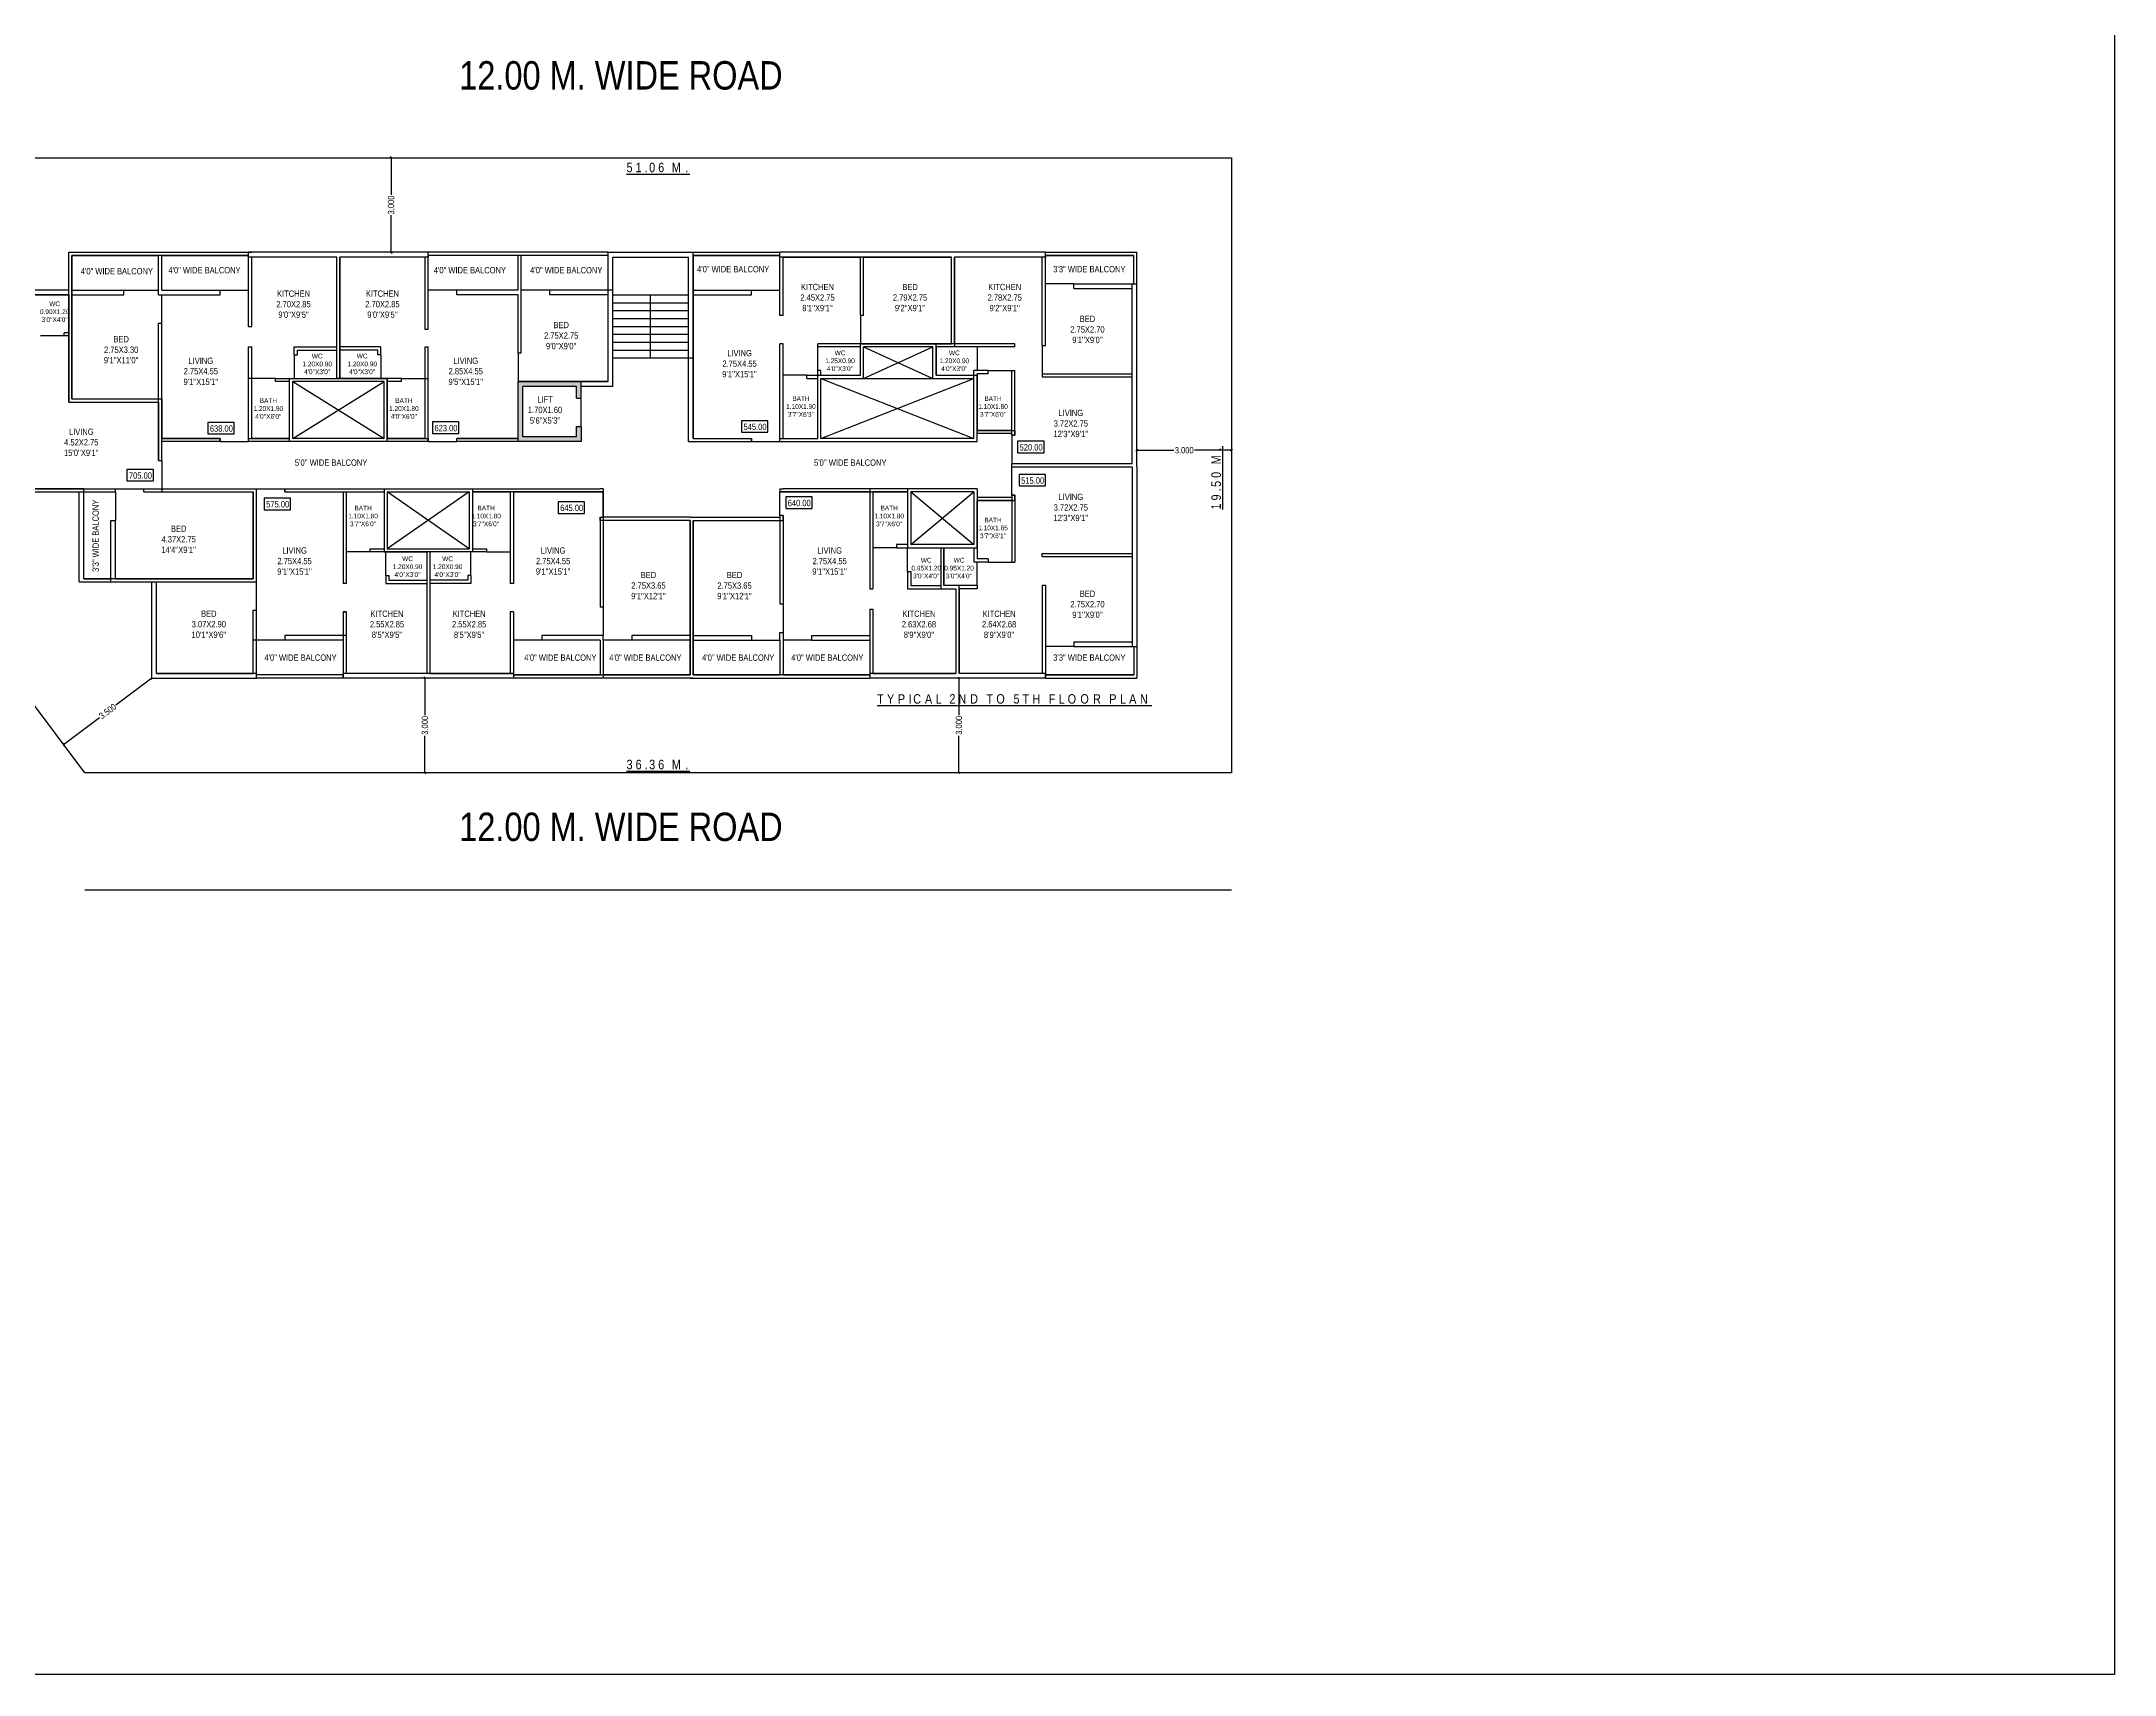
# Model space of a CAD drawing. Extents: x 2841 to 2940, y 1348 to 1467.
# Drawn here: x 2874 to 2939.7, y 1348.1 to 1399.9 of the extents above; entities that cross this region are included whole.
import ezdxf

# ---------------------------------------------------------------- set-up
doc = ezdxf.new("R2010")
doc.units = 0
doc.layers.get('0').update_dxf_attribs({"linetype": 'CONTINUOUS'})
doc.layers.get('DEFPOINTS').update_dxf_attribs({"linetype": 'CONTINUOUS'})
for name, color, linetype in [('STAPS', 8, 'CONTINUOUS'), ('TEXT', 255, 'CONTINUOUS'), ('TEXT_', 255, 'CONTINUOUS')]:
    doc.layers.add(name, color=color, linetype=linetype)
doc.styles.add('AN', font='ARIALN.TTF')
doc.dimstyles.new('DIM', dxfattribs={"dimtxt": 0.2, "dimasz": 0.06, "dimexe": 0.05, "dimexo": 0.3, "dimgap": 0.05, "dimtad": 0, "dimdec": 3, "dimlfac": -1, "dimzin": 1, "dimtxsty": 'AN', "dimblk1": 'OBLIQUE', "dimblk2": 'OBLIQUE', "dimsah": 1, "dimcen": 0.001, "dimse1": 1, "dimse2": 1, "dimclrd": 252, "dimclre": 256, "dimclrt": 1, "dimadec": 4, "dimazin": 3, "dimtfac": 1, "dimtdec": 3, "dimtofl": 0, "dimtmove": 0, "dimatfit": 3, "dimtolj": 1, "dimtzin": 1})

# ---------------------------------------------------------------- blocks, each defined once
blk = doc.blocks.new('_OBLIQUE')
at = {"color": 0, "linetype": 'BYBLOCK'}
blk.add_line((-0.5, -0.5), (0.5, 0.5), dxfattribs=at)
blk = doc.blocks.new('*D23')
at = {"color": 252}
for p, q in [((2903.091, 1379.738), (2903.091, 1378.564)), ((2903.091, 1376.738), (2903.091, 1377.911))]:
    blk.add_line(p, q, dxfattribs=at)
at = {"layer": 'DEFPOINTS', "color": 0}
for p in [(2903.049, 1379.738), (2903.049, 1376.738), (2903.091, 1376.738)]:
    blk.add_point(p, dxfattribs=at)
at = {"color": 252, "xscale": 0.06, "yscale": 0.06, "zscale": 0.06}
for p, rotation in [((2903.091, 1379.738), 90), ((2903.091, 1376.738), 270)]:
    blk.add_blockref('_OBLIQUE', p, dxfattribs=dict(at, rotation=rotation))
at = {"color": 1, "insert": (2903.091, 1378.238), "char_height": 0.2, "attachment_point": 5, "rotation": 90, "style": 'AN'}
blk.add_mtext('\\A1;3.000', dxfattribs=at)
blk = doc.blocks.new('*D24')
at = {"color": 252}
for p, q in [((2886.158, 1379.738), (2886.158, 1378.564)), ((2886.158, 1376.738), (2886.158, 1377.911))]:
    blk.add_line(p, q, dxfattribs=at)
at = {"layer": 'DEFPOINTS', "color": 0}
for p in [(2886.214, 1379.738), (2886.158, 1376.738), (2886.214, 1376.738)]:
    blk.add_point(p, dxfattribs=at)
at = {"color": 252, "xscale": 0.06, "yscale": 0.06, "zscale": 0.06}
for p, rotation in [((2886.158, 1379.738), 90), ((2886.158, 1376.738), 270)]:
    blk.add_blockref('_OBLIQUE', p, dxfattribs=dict(at, rotation=rotation))
at = {"color": 1, "insert": (2886.158, 1378.238), "char_height": 0.2, "attachment_point": 5, "rotation": 90, "style": 'AN'}
blk.add_mtext('\\A1;3.000', dxfattribs=at)
blk = doc.blocks.new('*D25')
at = {"color": 252}
for p, q in [((2908.734, 1386.961), (2909.908, 1386.961)), ((2911.734, 1386.961), (2910.561, 1386.961))]:
    blk.add_line(p, q, dxfattribs=at)
at = {"layer": 'DEFPOINTS', "color": 0}
for p in [(2908.734, 1386.961), (2911.734, 1386.961), (2911.734, 1386.961)]:
    blk.add_point(p, dxfattribs=at)
at = {"color": 252, "xscale": 0.06, "yscale": 0.06, "zscale": 0.06, "rotation": 180}
blk.add_blockref('_OBLIQUE', (2908.734, 1386.961), dxfattribs=at)
at = {"color": 252, "xscale": 0.06, "yscale": 0.06, "zscale": 0.06}
blk.add_blockref('_OBLIQUE', (2911.734, 1386.961), dxfattribs=at)
at = {"color": 1, "insert": (2910.234, 1386.961), "char_height": 0.2, "attachment_point": 5, "style": 'AN'}
blk.add_mtext('\\A1;3.000', dxfattribs=at)
blk = doc.blocks.new('*D26')
at = {"color": 252}
for p, q in [((2885.084, 1396.238), (2885.084, 1395.064)), ((2885.084, 1393.238), (2885.084, 1394.411))]:
    blk.add_line(p, q, dxfattribs=at)
at = {"layer": 'DEFPOINTS', "color": 0}
for p in [(2885.075, 1396.238), (2885.075, 1393.238), (2885.084, 1393.238)]:
    blk.add_point(p, dxfattribs=at)
at = {"color": 252, "xscale": 0.06, "yscale": 0.06, "zscale": 0.06}
for p, rotation in [((2885.084, 1396.238), 90), ((2885.084, 1393.238), 270)]:
    blk.add_blockref('_OBLIQUE', p, dxfattribs=dict(at, rotation=rotation))
at = {"color": 1, "insert": (2885.084, 1394.738), "char_height": 0.2, "attachment_point": 5, "rotation": 90, "style": 'AN'}
blk.add_mtext('\\A1;3.000', dxfattribs=at)
blk = doc.blocks.new('*D22')
at = {"color": 252}
for p, q in [((2877.496, 1379.738), (2876.359, 1378.881)), ((2874.701, 1377.631), (2875.838, 1378.488))]:
    blk.add_line(p, q, dxfattribs=at)
at = {"layer": 'DEFPOINTS', "color": 0}
for p in [(2877.496, 1379.738), (2874.701, 1377.631), (2874.701, 1377.631)]:
    blk.add_point(p, dxfattribs=at)
at = {"color": 252, "xscale": 0.06, "yscale": 0.06, "zscale": 0.06}
for p, rotation in [((2877.496, 1379.738), 37.01067323372222), ((2874.701, 1377.631), 217.0106732337222)]:
    blk.add_blockref('_OBLIQUE', p, dxfattribs=dict(at, rotation=rotation))
at = {"color": 1, "insert": (2876.098, 1378.684), "char_height": 0.2, "attachment_point": 5, "rotation": 37.01067, "style": 'AN'}
blk.add_mtext('\\A1;3.500', dxfattribs=at)

msp = doc.modelspace()

# ---------------------------------------------------------------- hatches: boundary and pattern name
h = msp.add_hatch(color=1)
h.dxf.hatch_style = 1
h.paths.add_polyline_path([(2889.1143, 1389.1376), (2889.1143, 1387.3376), (2889.1143, 1387.2376), (2891.1143, 1387.2376), (2891.1143, 1387.7126), (2890.9643, 1387.7126), (2890.9643, 1387.3876), (2889.2643, 1387.3876), (2889.2643, 1388.9876), (2890.9643, 1388.9876), (2890.9643, 1388.6126), (2891.1143, 1388.6126), (2891.1143, 1389.1376)])

# ---------------------------------------------------------------- linework, layer by layer
for p, q in [((2860.6743, 1396.2376), (2911.7343, 1396.2376)), ((2875.3743, 1376.7376), (2860.6743, 1396.2376)), ((2911.7343, 1396.2376), (2911.7343, 1376.7376)), ((2874.8643, 1388.4876), (2874.8643, 1393.2376)), ((2874.9643, 1388.5876), (2874.9643, 1393.1376)), ((2877.7143, 1391.8876), (2877.7143, 1393.1376)), ((2877.8143, 1392.0376), (2877.8143, 1393.1376)), ((2880.5643, 1390.8876), (2880.5643, 1393.2376)), ((2886.2643, 1393.2376), (2880.5643, 1393.2376)), ((2880.6643, 1390.8876), (2880.6643, 1393.0876)), ((2883.3643, 1393.0876), (2880.6643, 1393.0876)), ((2883.3643, 1389.2376), (2883.3643, 1393.0876)), ((2883.4643, 1389.2376), (2883.4643, 1393.0876)), ((2886.2643, 1393.0876), (2883.4643, 1393.0876)), ((2886.1643, 1390.7876), (2886.1643, 1393.0876)), ((2886.2643, 1390.7876), (2886.2643, 1393.2376)), ((2889.1143, 1392.0376), (2889.1143, 1393.1376)), ((2889.2143, 1390.0376), (2889.2143, 1393.1376)), ((2891.9643, 1392.0376), (2891.9643, 1393.2376)), ((2891.9643, 1393.2376), (2894.6643, 1393.2376)), ((2892.1143, 1388.9876), (2892.1143, 1393.0876)), ((2892.1143, 1393.0876), (2894.5143, 1393.0876)), ((2894.5143, 1387.2376), (2894.5143, 1393.0876)), ((2894.6643, 1387.3376), (2894.6643, 1393.2376)), ((2897.4143, 1391.2376), (2897.4143, 1393.2376)), ((2905.8343, 1393.2376), (2897.4143, 1393.2376)), ((2897.5143, 1391.2376), (2897.5143, 1393.0876)), ((2897.5143, 1393.0876), (2899.9643, 1393.0876)), ((2899.9643, 1391.2376), (2899.9643, 1393.0876)), ((2900.0643, 1391.2376), (2900.0643, 1393.0876)), ((2900.0643, 1393.0876), (2902.8543, 1393.0876)), ((2902.8543, 1390.3376), (2902.8543, 1393.0876)), ((2902.9543, 1390.3376), (2902.9543, 1393.0876)), ((2905.7343, 1393.0876), (2902.9543, 1393.0876)), ((2905.7343, 1390.2876), (2905.7343, 1393.0876)), ((2905.8343, 1390.2876), (2905.8343, 1393.2376)), ((2874.8643, 1392.0376), (2872.7643, 1392.0376)), ((2874.8643, 1391.8876), (2872.8643, 1391.8876)), ((2874.9643, 1392.0376), (2876.6143, 1392.0376)), ((2874.9643, 1391.8876), (2876.6143, 1391.8876)), ((2876.6143, 1391.8876), (2876.6143, 1392.0376)), ((2877.7143, 1391.8876), (2879.6643, 1391.8876)), ((2877.8143, 1392.0376), (2879.6643, 1392.0376)), ((2879.6643, 1391.8876), (2879.6643, 1392.0376)), ((2887.1643, 1391.8876), (2887.1643, 1392.0376)), ((2889.1143, 1392.0376), (2887.1643, 1392.0376)), ((2889.1143, 1391.8876), (2887.1643, 1391.8876)), ((2889.1143, 1390.0376), (2889.1143, 1391.8876)), ((2890.1143, 1391.8876), (2890.1143, 1392.0376)), ((2891.9643, 1389.1376), (2891.9643, 1391.8876)), ((2894.6643, 1392.0376), (2896.5143, 1392.0376)), ((2894.6643, 1391.8876), (2896.5143, 1391.8876)), ((2896.5143, 1391.8876), (2896.5143, 1392.0376)), ((2906.7343, 1392.2376), (2905.8343, 1392.2376)), ((2906.7343, 1392.0876), (2906.7343, 1392.2376)), ((2906.7343, 1392.2376), (2908.7343, 1392.2376)), ((2906.7343, 1392.0876), (2908.5843, 1392.0876)), ((2908.5843, 1389.3876), (2908.5843, 1392.0876)), ((2908.7343, 1386.4376), (2908.7343, 1392.2376)), ((2877.7143, 1386.6376), (2877.7143, 1390.9876)), ((2877.7143, 1390.9876), (2877.8143, 1390.9876)), ((2877.8143, 1386.6376), (2877.8143, 1390.9876)), ((2897.5143, 1391.2376), (2897.4143, 1391.2376)), ((2900.0643, 1391.2376), (2899.9643, 1391.2376)), ((2899.9643, 1391.2376), (2899.9643, 1390.3376)), ((2874.7143, 1390.5876), (2873.9643, 1390.5876)), ((2874.7143, 1390.5876), (2874.7143, 1390.6876)), ((2874.8643, 1390.6876), (2874.7143, 1390.6876)), ((2874.8643, 1390.5876), (2874.7143, 1390.5876)), ((2880.5643, 1390.8876), (2880.6643, 1390.8876)), ((2886.2643, 1390.7876), (2886.1643, 1390.7876)), ((2897.4143, 1387.2376), (2897.4143, 1390.3376)), ((2897.5143, 1390.3376), (2897.4143, 1390.3376)), ((2897.5143, 1387.3376), (2897.5143, 1390.3376)), ((2898.6143, 1390.2376), (2898.6143, 1390.3376)), ((2904.8643, 1390.3376), (2898.6143, 1390.3376)), ((2899.9643, 1390.2376), (2899.9643, 1390.3376)), ((2902.3643, 1389.3376), (2902.3643, 1390.3376)), ((2904.8643, 1390.2376), (2904.8643, 1390.3376)), ((2905.7343, 1390.2876), (2905.8343, 1390.2876)), ((2905.7343, 1390.2876), (2905.7343, 1389.3876)), ((2880.5643, 1387.2376), (2880.5643, 1390.2376)), ((2880.5643, 1390.2376), (2880.6643, 1390.2376)), ((2880.6643, 1387.3376), (2880.6643, 1390.2376)), ((2882.0143, 1389.9876), (2882.0143, 1390.2376)), ((2882.0143, 1390.2376), (2883.3643, 1390.2376)), ((2882.0143, 1389.9876), (2882.1143, 1389.9876)), ((2882.1143, 1389.9876), (2882.1143, 1390.1376)), ((2882.1143, 1390.1376), (2883.3643, 1390.1376)), ((2884.7643, 1390.2376), (2883.4643, 1390.2376)), ((2884.6643, 1390.1376), (2883.4643, 1390.1376)), ((2884.6643, 1389.9876), (2884.6643, 1390.1376)), ((2884.7643, 1389.9876), (2884.6643, 1389.9876)), ((2884.7643, 1389.9876), (2884.7643, 1390.2376)), ((2886.1643, 1387.3376), (2886.1643, 1390.2376)), ((2886.1643, 1390.2376), (2886.2643, 1390.2376)), ((2886.2643, 1387.2376), (2886.2643, 1390.2376)), ((2899.9643, 1390.2376), (2898.6143, 1390.2376)), ((2899.9643, 1389.3376), (2899.9643, 1390.2376)), ((2900.0643, 1389.2376), (2900.0643, 1390.2376)), ((2902.2643, 1390.2376), (2900.0643, 1390.2376)), ((2902.2643, 1389.2376), (2902.2643, 1390.2376)), ((2903.5643, 1390.2376), (2902.3643, 1390.2376)), ((2903.5643, 1390.2376), (2903.5643, 1390.2376)), ((2903.6643, 1390.2376), (2903.5643, 1390.2376)), ((2903.6643, 1390.2376), (2903.6643, 1390.2376)), ((2904.8643, 1390.2376), (2903.6643, 1390.2376)), ((2880.6643, 1389.2376), (2880.5643, 1389.2376)), ((2881.4143, 1389.1376), (2881.4143, 1389.2376)), ((2881.4143, 1389.2376), (2883.4643, 1389.2376)), ((2881.8643, 1389.1376), (2881.4143, 1389.1376)), ((2881.8643, 1387.2376), (2881.8643, 1389.2376)), ((2881.9643, 1387.3376), (2881.9643, 1389.1376)), ((2884.8643, 1389.1376), (2881.9643, 1389.1376)), ((2885.4143, 1389.2376), (2883.3643, 1389.2376)), ((2884.8643, 1387.3376), (2884.8643, 1389.1376)), ((2884.9643, 1387.2376), (2884.9643, 1389.2376)), ((2885.4143, 1389.1376), (2884.9643, 1389.1376)), ((2885.4143, 1389.1376), (2885.4143, 1389.2376)), ((2886.1643, 1389.2376), (2886.2643, 1389.2376)), ((2889.1143, 1387.2376), (2889.1143, 1389.1376)), ((2889.2643, 1387.3876), (2889.2643, 1388.9876)), ((2890.9643, 1388.6126), (2890.9643, 1388.9876)), ((2891.1143, 1388.6126), (2891.1143, 1389.1376)), ((2898.2643, 1389.2376), (2898.2643, 1389.3376)), ((2898.2643, 1389.3376), (2898.6143, 1389.3376)), ((2898.2643, 1389.2376), (2898.6143, 1389.2376)), ((2898.6143, 1387.3376), (2898.6143, 1389.4876)), ((2898.7143, 1389.4876), (2898.6143, 1389.4876)), ((2898.6143, 1389.3376), (2899.9643, 1389.3376)), ((2898.7143, 1389.3376), (2898.7143, 1389.4876)), ((2898.7143, 1387.3376), (2898.7143, 1389.2376)), ((2898.7143, 1389.2376), (2902.2643, 1389.2376)), ((2902.2643, 1389.2376), (2903.5643, 1389.2376)), ((2902.3643, 1389.3376), (2903.5643, 1389.3376)), ((2903.5643, 1387.3376), (2903.5643, 1389.4876)), ((2904.0143, 1389.4876), (2903.5643, 1389.4876)), ((2903.6643, 1387.2376), (2903.6643, 1389.3876)), ((2904.0143, 1389.3876), (2903.6643, 1389.3876)), ((2904.0143, 1389.3876), (2904.0143, 1389.4876)), ((2904.7643, 1387.4376), (2904.7643, 1389.4876)), ((2904.7643, 1389.4876), (2904.8643, 1389.4876)), ((2904.8643, 1387.4376), (2904.8643, 1389.4876)), ((2905.7343, 1389.3876), (2908.5843, 1389.3876)), ((2905.7343, 1389.3876), (2905.7343, 1389.2876)), ((2905.7343, 1389.2876), (2908.5843, 1389.2876)), ((2908.5843, 1386.5376), (2908.5843, 1389.2876)), ((2874.8643, 1388.4876), (2877.7143, 1388.4876)), ((2874.9643, 1388.5876), (2877.7143, 1388.5876)), ((2890.9643, 1388.6126), (2891.1143, 1388.6126)), ((2890.9643, 1387.3876), (2890.9643, 1387.7126)), ((2890.9643, 1387.7126), (2891.1143, 1387.7126)), ((2891.1143, 1387.7126), (2891.1143, 1387.2376)), ((2879.6643, 1387.3376), (2877.8143, 1387.3376)), ((2879.6643, 1387.2376), (2877.8143, 1387.2376)), ((2879.6643, 1387.2376), (2879.6643, 1387.3376)), ((2886.2643, 1387.2376), (2880.5643, 1387.2376)), ((2881.8643, 1387.3376), (2880.6643, 1387.3376)), ((2884.8643, 1387.3376), (2881.9643, 1387.3376)), ((2886.1643, 1387.3376), (2884.9643, 1387.3376)), ((2887.1643, 1387.2376), (2887.1643, 1387.3376)), ((2889.1143, 1387.3376), (2887.1643, 1387.3376)), ((2889.1143, 1387.2376), (2887.1643, 1387.2376)), ((2894.5143, 1387.2376), (2896.5143, 1387.2376)), ((2894.6643, 1387.3376), (2896.5143, 1387.3376)), ((2896.5143, 1387.2376), (2896.5143, 1387.3376)), ((2897.4143, 1387.2376), (2903.6643, 1387.2376)), ((2897.5143, 1387.3376), (2898.6143, 1387.3376)), ((2903.5643, 1387.3376), (2898.7143, 1387.3376)), ((2904.7643, 1387.5876), (2903.6643, 1387.5876)), ((2904.7643, 1387.4876), (2903.6643, 1387.4876)), ((2904.7643, 1387.4376), (2904.8643, 1387.4376)), ((2877.7143, 1386.6376), (2877.8143, 1386.6376)), ((2904.7643, 1386.4376), (2904.7643, 1386.5376)), ((2904.7643, 1386.5376), (2908.5843, 1386.5376)), ((2904.7643, 1386.4376), (2908.5843, 1386.4376)), ((2908.5843, 1386.4376), (2908.5843, 1383.6876)), ((2908.7343, 1386.4376), (2908.7343, 1380.7376)), ((2873.1981, 1385.7376), (2876.3466, 1385.7376)), ((2876.3466, 1385.6376), (2876.3466, 1385.7376)), ((2876.3466, 1385.7376), (2877.2466, 1385.7376)), ((2877.2466, 1385.7376), (2880.8143, 1385.7376)), ((2877.2466, 1385.6376), (2877.2466, 1385.7376)), ((2880.8143, 1382.7876), (2880.8143, 1385.7376)), ((2881.7143, 1385.7376), (2891.7143, 1385.7376)), ((2881.7143, 1385.6376), (2881.7143, 1385.7376)), ((2884.8643, 1385.7376), (2884.8643, 1383.7376)), ((2887.6643, 1385.7376), (2887.6643, 1383.7376)), ((2891.8143, 1385.7376), (2891.7143, 1385.7376)), ((2891.8143, 1385.7376), (2891.8143, 1385.6376)), ((2897.4143, 1385.7376), (2897.4143, 1385.6376)), ((2897.4143, 1385.7376), (2897.5143, 1385.7376)), ((2900.2643, 1385.7376), (2897.5143, 1385.7376)), ((2900.2643, 1385.7376), (2900.2643, 1382.5676)), ((2903.6643, 1385.7376), (2900.2643, 1385.7376)), ((2901.4643, 1385.7376), (2901.4643, 1383.8676)), ((2903.6643, 1385.7376), (2903.6643, 1383.5176)), ((2873.0481, 1385.6376), (2876.3466, 1385.6376)), ((2877.2466, 1385.6376), (2880.7143, 1385.6376)), ((2880.7143, 1382.8876), (2880.7143, 1385.6376)), ((2881.7143, 1385.6376), (2884.8643, 1385.6376)), ((2883.5643, 1385.6376), (2883.5643, 1382.7376)), ((2883.6643, 1385.6376), (2883.6643, 1382.7376)), ((2884.9643, 1385.6376), (2884.9643, 1383.8376)), ((2884.9643, 1385.6376), (2887.5643, 1385.6376)), ((2887.5643, 1385.6376), (2887.5643, 1383.8376)), ((2887.6643, 1385.6376), (2888.8643, 1385.6376)), ((2888.8643, 1385.6376), (2888.8643, 1382.7376)), ((2888.9643, 1385.6376), (2888.9643, 1382.7376)), ((2888.9643, 1385.6376), (2891.8143, 1385.6376)), ((2900.2643, 1385.6376), (2897.4143, 1385.6376)), ((2900.3643, 1385.6376), (2900.3643, 1382.5676)), ((2901.4643, 1385.6376), (2900.3643, 1385.6376)), ((2901.5643, 1385.6376), (2901.5643, 1383.9676)), ((2903.5643, 1385.6376), (2901.5643, 1385.6376)), ((2903.5643, 1385.6376), (2903.5643, 1383.9676)), ((2904.7643, 1385.4676), (2903.6643, 1385.4676)), ((2904.7643, 1385.3676), (2903.6643, 1385.3676)), ((2904.7643, 1385.5376), (2904.8643, 1385.5376)), ((2904.7643, 1385.5376), (2904.7643, 1383.4176)), ((2904.8643, 1385.5376), (2904.8643, 1383.4176)), ((2876.1966, 1384.7376), (2876.3466, 1384.7376)), ((2876.1966, 1382.7876), (2876.1966, 1384.7376)), ((2876.3466, 1382.8876), (2876.3466, 1384.7376)), ((2891.7143, 1384.8376), (2891.7143, 1381.9876)), ((2891.7143, 1384.8376), (2891.8143, 1384.8376)), ((2894.5643, 1384.8376), (2891.8143, 1384.8376)), ((2891.8143, 1384.8376), (2891.8143, 1381.9876)), ((2894.5643, 1384.7376), (2891.8143, 1384.7376)), ((2894.5643, 1384.8376), (2897.4143, 1384.8376)), ((2894.5643, 1384.7376), (2894.5643, 1379.8376)), ((2894.6643, 1384.7376), (2894.6643, 1379.8376)), ((2894.6643, 1384.7376), (2897.4143, 1384.7376)), ((2897.4143, 1384.8876), (2897.4143, 1382.0876)), ((2897.5143, 1384.8876), (2897.4143, 1384.8876)), ((2897.5143, 1384.8876), (2897.5143, 1383.0876)), ((2884.4143, 1383.8376), (2884.4143, 1383.7376)), ((2884.4143, 1383.8376), (2884.8643, 1383.8376)), ((2888.1143, 1383.7376), (2884.4143, 1383.7376)), ((2884.9643, 1383.8376), (2887.5643, 1383.8376)), ((2886.2143, 1383.7376), (2886.2143, 1382.8376)), ((2886.3143, 1383.7376), (2886.3143, 1382.8376)), ((2887.6643, 1383.8376), (2888.1143, 1383.8376)), ((2888.1143, 1383.8376), (2888.1143, 1383.7376)), ((2901.1143, 1383.9676), (2901.1143, 1383.8676)), ((2901.4643, 1383.9676), (2901.1143, 1383.9676)), ((2901.1143, 1383.8676), (2903.6643, 1383.8676)), ((2903.5643, 1383.9676), (2901.5643, 1383.9676)), ((2902.5143, 1383.8676), (2902.5143, 1382.6676)), ((2902.6143, 1383.8676), (2902.6143, 1382.6676)), ((2903.5643, 1383.8676), (2903.5643, 1383.4176)), ((2897.5143, 1383.0876), (2897.5143, 1382.0876)), ((2901.4643, 1383.1176), (2901.4643, 1382.5676)), ((2901.4643, 1383.1176), (2901.5643, 1383.1176)), ((2901.5643, 1383.1176), (2901.5643, 1382.6676)), ((2904.0143, 1383.4176), (2903.5643, 1383.4176)), ((2904.0143, 1383.5176), (2903.6643, 1383.5176)), ((2904.0143, 1383.5176), (2904.0143, 1383.4176)), ((2904.7643, 1383.4176), (2904.8643, 1383.4176)), ((2905.7343, 1383.5876), (2905.7343, 1383.6876)), ((2905.7343, 1383.6876), (2908.5843, 1383.6876)), ((2905.7343, 1383.5876), (2908.5843, 1383.5876)), ((2908.5843, 1383.5876), (2908.5843, 1380.8876)), ((2876.1966, 1382.7876), (2880.8143, 1382.7876)), ((2876.3466, 1382.8876), (2880.7143, 1382.8876)), ((2877.4958, 1379.7376), (2877.4958, 1382.7876)), ((2877.6458, 1379.8876), (2877.6458, 1382.7876)), ((2880.8143, 1381.8876), (2880.8143, 1382.7876)), ((2883.6643, 1382.7376), (2883.5643, 1382.7376)), ((2884.9143, 1382.9876), (2884.9143, 1382.7376)), ((2884.9143, 1382.9876), (2885.0143, 1382.9876)), ((2884.9143, 1382.7376), (2886.2143, 1382.7376)), ((2885.0143, 1382.9876), (2885.0143, 1382.8376)), ((2885.0143, 1382.8376), (2886.2143, 1382.8376)), ((2886.2143, 1382.7376), (2886.2143, 1379.8876)), ((2887.5143, 1382.8376), (2886.3143, 1382.8376)), ((2886.3143, 1382.7376), (2886.3143, 1379.8876)), ((2887.6143, 1382.7376), (2886.3143, 1382.7376)), ((2887.5143, 1382.9876), (2887.5143, 1382.8376)), ((2887.6143, 1382.9876), (2887.5143, 1382.9876)), ((2887.6143, 1382.9876), (2887.6143, 1382.7376)), ((2888.9643, 1382.7376), (2888.8643, 1382.7376)), ((2900.2643, 1382.5676), (2900.3643, 1382.5676)), ((2901.4643, 1382.5676), (2902.9943, 1382.5676)), ((2901.5643, 1382.6676), (2902.5143, 1382.6676)), ((2903.6643, 1382.6676), (2902.6143, 1382.6676)), ((2902.9943, 1382.5676), (2902.9943, 1379.8876)), ((2903.0943, 1382.5676), (2903.0943, 1379.8876)), ((2903.6643, 1382.5676), (2903.0943, 1382.5676)), ((2903.6643, 1382.6676), (2903.6643, 1382.5676)), ((2905.7343, 1382.6876), (2905.7343, 1379.8876)), ((2905.7343, 1382.6876), (2905.8343, 1382.6876)), ((2905.8343, 1382.6876), (2905.8343, 1379.7376)), ((2880.7143, 1381.8876), (2880.8143, 1381.8876)), ((2880.7143, 1379.8876), (2880.7143, 1381.8876)), ((2880.8143, 1379.7376), (2880.8143, 1381.8876)), ((2883.5643, 1381.8376), (2883.5643, 1379.7376)), ((2883.6643, 1381.8376), (2883.5643, 1381.8376)), ((2883.5643, 1381.8376), (2883.6643, 1381.8376)), ((2883.6643, 1381.8376), (2883.6643, 1379.8876)), ((2888.8643, 1381.8376), (2888.8643, 1379.8876)), ((2888.9643, 1381.8376), (2888.8643, 1381.8376)), ((2888.9643, 1381.8376), (2888.9643, 1379.7376)), ((2891.8143, 1381.9876), (2891.7143, 1381.9876)), ((2891.8143, 1381.9876), (2891.8143, 1381.0876)), ((2897.4143, 1382.0876), (2897.5143, 1382.0876)), ((2897.4143, 1382.0876), (2897.5143, 1382.0876)), ((2900.2643, 1381.9176), (2900.2643, 1379.7376)), ((2900.2643, 1381.9176), (2900.3643, 1381.9176)), ((2900.3643, 1381.9176), (2900.3643, 1379.8876)), ((2881.7143, 1381.0876), (2881.7143, 1380.9376)), ((2883.6643, 1381.0876), (2881.7143, 1381.0876)), ((2889.8643, 1381.0876), (2889.8643, 1380.9376)), ((2891.7143, 1381.0876), (2889.8643, 1381.0876)), ((2891.8143, 1381.0876), (2891.7143, 1381.0876)), ((2891.7143, 1381.0876), (2891.7143, 1381.0876)), ((2891.8143, 1380.9376), (2891.8143, 1381.0876)), ((2892.7143, 1381.0876), (2892.7143, 1380.9376)), ((2894.5643, 1381.0876), (2892.7143, 1381.0876)), ((2894.6643, 1381.0876), (2896.5143, 1381.0876)), ((2896.5143, 1381.0876), (2896.5143, 1380.9376)), ((2897.4143, 1380.9376), (2897.4143, 1381.1876)), ((2897.4143, 1381.1876), (2897.5143, 1381.1876)), ((2897.5143, 1381.1876), (2897.5143, 1381.0876)), ((2897.5143, 1381.0876), (2897.5143, 1379.8376)), ((2898.4143, 1381.0876), (2898.4143, 1380.9376)), ((2898.4143, 1381.0876), (2900.2643, 1381.0876)), ((2880.8143, 1380.9376), (2880.7143, 1380.9376)), ((2881.7143, 1380.9376), (2880.8143, 1380.9376)), ((2883.5643, 1380.9376), (2881.7143, 1380.9376)), ((2889.8643, 1380.9376), (2888.9643, 1380.9376)), ((2891.7143, 1380.9376), (2889.8643, 1380.9376)), ((2891.7143, 1380.9376), (2891.7143, 1379.8376)), ((2892.7143, 1380.9376), (2891.8143, 1380.9376)), ((2891.8143, 1380.9376), (2891.8143, 1379.7376)), ((2894.5643, 1380.9376), (2892.7143, 1380.9376)), ((2894.6643, 1380.9376), (2896.5143, 1380.9376)), ((2897.4143, 1380.9376), (2897.4143, 1379.8376)), ((2898.4143, 1380.9376), (2900.2643, 1380.9376)), ((2906.7343, 1380.8876), (2906.7343, 1380.7376)), ((2906.7343, 1380.8876), (2908.5843, 1380.8876)), ((2906.7343, 1380.7376), (2908.7343, 1380.7376)), ((2877.6458, 1379.8876), (2880.7143, 1379.8876)), ((2883.5643, 1379.7376), (2883.5643, 1379.8376)), ((2888.9643, 1379.8876), (2883.6643, 1379.8876)), ((2900.3643, 1379.8876), (2902.9943, 1379.8876)), ((2905.7343, 1379.8876), (2903.0943, 1379.8876)), ((2877.4958, 1379.7376), (2880.8143, 1379.7376)), ((2888.9643, 1379.7376), (2883.5643, 1379.7376)), ((2905.8343, 1379.7376), (2900.2643, 1379.7376)), ((2911.7343, 1376.7376), (2875.3743, 1376.7376)), ((2911.7343, 1373.017), (2875.3743, 1373.017))]:
    msp.add_line(p, q)
at = {"color": 1}
for p, q in [((2874.8643, 1393.2376), (2880.6643, 1393.2376)), ((2874.9643, 1393.1376), (2877.7143, 1393.1376)), ((2877.8143, 1393.1376), (2880.5643, 1393.1376)), ((2889.1143, 1393.2376), (2886.2643, 1393.2376)), ((2889.1143, 1393.1376), (2886.2643, 1393.1376)), ((2891.9643, 1393.2376), (2889.1143, 1393.2376)), ((2891.9643, 1393.1376), (2889.2143, 1393.1376)), ((2894.6643, 1393.2376), (2897.4143, 1393.2376)), ((2894.6643, 1393.1376), (2897.4143, 1393.1376)), ((2905.8343, 1393.2376), (2908.7343, 1393.2376)), ((2905.8343, 1393.1376), (2908.6343, 1393.1376)), ((2908.6343, 1392.2376), (2908.6343, 1393.1376)), ((2908.7343, 1392.2376), (2908.7343, 1393.2376)), ((2876.6143, 1392.0376), (2877.7143, 1392.0376)), ((2877.8143, 1390.9876), (2877.8143, 1391.8876)), ((2879.6643, 1392.0376), (2880.5643, 1392.0376)), ((2887.1643, 1392.0376), (2886.2643, 1392.0376)), ((2890.1143, 1392.0376), (2889.2143, 1392.0376)), ((2892.1143, 1391.8876), (2894.5143, 1391.8876)), ((2892.1143, 1391.6376), (2894.5143, 1391.6376)), ((2893.3143, 1389.8876), (2893.3143, 1391.8876)), ((2896.5143, 1392.0376), (2897.4143, 1392.0376)), ((2892.1143, 1391.3876), (2894.5143, 1391.3876)), ((2892.1143, 1391.1376), (2894.5143, 1391.1376)), ((2892.1143, 1390.8876), (2894.5143, 1390.8876)), ((2892.1143, 1390.6376), (2894.5143, 1390.6376)), ((2892.1143, 1390.3876), (2894.5143, 1390.3876)), ((2882.0143, 1389.9876), (2882.0143, 1389.2376)), ((2884.7643, 1389.9876), (2884.7643, 1389.2376)), ((2889.1143, 1390.0376), (2889.1143, 1389.1376)), ((2892.1143, 1390.1376), (2894.5143, 1390.1376)), ((2892.1143, 1389.8876), (2894.6643, 1389.8876)), ((2898.6143, 1389.4876), (2898.6143, 1390.2376)), ((2900.0643, 1390.2376), (2902.2643, 1389.2376)), ((2900.0643, 1389.2376), (2902.2643, 1390.2376)), ((2903.6643, 1390.2376), (2903.6643, 1389.4876)), ((2881.4143, 1389.2376), (2880.6643, 1389.2376)), ((2881.9643, 1389.1376), (2884.8643, 1387.3376)), ((2881.9643, 1387.3376), (2884.8643, 1389.1376)), ((2885.4143, 1389.2376), (2886.1643, 1389.2376)), ((2898.2643, 1389.3376), (2897.5143, 1389.3376)), ((2898.7143, 1389.2376), (2903.5643, 1387.3376)), ((2898.7143, 1387.3376), (2903.5643, 1389.2376)), ((2904.0143, 1389.4876), (2904.7643, 1389.4876)), ((2891.1143, 1387.7126), (2891.1143, 1388.6126)), ((2879.6643, 1387.2376), (2880.5643, 1387.2376)), ((2886.2643, 1387.2376), (2887.1643, 1387.2376)), ((2896.5143, 1387.2376), (2897.4143, 1387.2376)), ((2904.7643, 1387.4376), (2904.7643, 1386.5376)), ((2877.8143, 1386.6376), (2877.8143, 1385.7376)), ((2904.7643, 1385.5376), (2904.7643, 1386.4376)), ((2880.8143, 1385.7376), (2881.7143, 1385.7376)), ((2875.1966, 1382.7876), (2875.1966, 1385.6376)), ((2875.3466, 1382.8876), (2875.3466, 1385.6376)), ((2876.3466, 1385.6376), (2876.3466, 1384.7376)), ((2887.5643, 1383.8376), (2884.9643, 1385.6376)), ((2887.5643, 1385.6376), (2884.9643, 1383.8376)), ((2891.8143, 1385.6376), (2891.8143, 1384.8376)), ((2897.4143, 1384.8876), (2897.4143, 1385.6376)), ((2901.5643, 1383.9676), (2903.5643, 1385.6376)), ((2901.5643, 1385.6376), (2903.5643, 1383.9676)), ((2884.4143, 1383.7376), (2883.6643, 1383.7376)), ((2884.9143, 1382.9876), (2884.9143, 1383.7376)), ((2887.6143, 1382.9876), (2887.6143, 1383.7376)), ((2888.1143, 1383.7376), (2888.8643, 1383.7376)), ((2901.1143, 1383.8676), (2900.3643, 1383.8676)), ((2901.4643, 1383.1176), (2901.4643, 1383.8676)), ((2903.6643, 1382.6676), (2903.6643, 1383.4176)), ((2904.0143, 1383.4176), (2904.7643, 1383.4176)), ((2875.1966, 1382.7876), (2876.1966, 1382.7876)), ((2875.3466, 1382.8876), (2876.1966, 1382.8876)), ((2897.5143, 1382.0876), (2897.5143, 1381.1876)), ((2896.5143, 1380.9376), (2897.4143, 1380.9376)), ((2898.4143, 1380.9376), (2897.5143, 1380.9376)), ((2906.7343, 1380.7376), (2905.8343, 1380.7376)), ((2908.6343, 1380.7376), (2908.6343, 1379.8376)), ((2908.7343, 1380.7376), (2908.7343, 1379.7376)), ((2883.5643, 1379.8376), (2880.8143, 1379.8376)), ((2891.7143, 1379.8376), (2888.9643, 1379.8376)), ((2894.5643, 1379.8376), (2891.8143, 1379.8376)), ((2894.6643, 1379.8376), (2897.4143, 1379.8376)), ((2897.5143, 1379.8376), (2900.2643, 1379.8376)), ((2905.8343, 1379.8376), (2908.6343, 1379.8376)), ((2905.8343, 1379.7376), (2905.8343, 1379.8376)), ((2883.5643, 1379.7376), (2880.8143, 1379.7376)), ((2891.8143, 1379.7376), (2888.9643, 1379.7376)), ((2894.6643, 1379.7376), (2891.7143, 1379.7376)), ((2894.5643, 1379.7376), (2900.2643, 1379.7376)), ((2905.7343, 1379.7376), (2905.7343, 1379.7376)), ((2905.8343, 1379.7376), (2908.7343, 1379.7376))]:
    msp.add_line(p, q, dxfattribs=at)
at = {"color": 7}
for p, q in [((2892.1143, 1392.0376), (2890.1143, 1392.0376)), ((2891.9643, 1391.8876), (2890.1143, 1391.8876)), ((2889.2143, 1390.0376), (2889.1143, 1390.0376)), ((2891.9643, 1389.1376), (2889.1143, 1389.1376)), ((2890.9643, 1388.9876), (2889.2643, 1388.9876)), ((2892.1143, 1388.9876), (2891.1143, 1388.9876)), ((2891.1143, 1387.2376), (2889.1143, 1387.2376)), ((2890.9643, 1387.3876), (2889.2643, 1387.3876))]:
    msp.add_line(p, q, dxfattribs=at)
msp.add_lwpolyline([(2840.794, 1466.7002), (2939.7323, 1466.7002), (2939.7323, 1348.1419), (2840.794, 1348.1419)], close=True)
at = {"color": 1}
for points in [[(2877.7143, 1386.6376), (2877.8143, 1386.6376), (2877.8143, 1385.7376), (2877.8143, 1385.6376), (2880.7143, 1385.6376), (2880.7143, 1382.8876), (2875.3466, 1382.8876), (2875.3466, 1385.7376), (2873.1981, 1385.7376), (2873.1981, 1388.5876), (2870.0189, 1388.5876), (2870.0189, 1393.0876), (2872.7643, 1393.0876), (2872.7643, 1392.0376), (2872.7643, 1391.8876), (2874.8643, 1391.8876), (2874.8643, 1388.4876), (2877.7143, 1388.4876)], [(2879.6643, 1387.3376), (2879.6643, 1387.2376), (2880.5643, 1387.2376), (2880.5643, 1387.3376), (2881.8643, 1387.3376), (2881.8643, 1389.2376), (2883.3643, 1389.2376), (2883.3643, 1393.0876), (2880.5643, 1393.0876), (2880.5643, 1393.1376), (2874.9643, 1393.1376), (2874.9643, 1388.5876), (2877.8143, 1388.5876), (2877.8143, 1387.3376)], [(2886.2643, 1387.2376), (2887.1643, 1387.2376), (2887.1643, 1387.2876), (2887.1643, 1387.3376), (2889.1143, 1387.3376), (2889.1143, 1389.1376), (2891.9643, 1389.1376), (2891.9643, 1393.1376), (2886.2643, 1393.1376), (2886.2643, 1393.0876), (2883.4643, 1393.0876), (2883.4643, 1389.2376), (2884.9643, 1389.2376), (2884.9643, 1387.3376), (2886.2643, 1387.3376)], [(2896.5143, 1387.3376), (2896.5143, 1387.2376), (2897.4143, 1387.2376), (2897.4143, 1387.3374), (2898.6143, 1387.3376), (2898.6143, 1389.3376), (2899.9643, 1389.3376), (2899.9643, 1390.3376), (2902.8543, 1390.3376), (2902.8543, 1393.0876), (2897.4143, 1393.0876), (2897.4143, 1393.1376), (2894.6643, 1393.1376), (2894.6643, 1387.3376)], [(2904.8643, 1387.4376), (2904.7643, 1387.4376), (2904.7643, 1386.5376), (2908.5843, 1386.5376), (2908.5843, 1392.2376), (2908.6343, 1392.2376), (2908.6343, 1393.1376), (2905.8343, 1393.1376), (2905.8343, 1393.0876), (2902.9543, 1393.0876), (2902.9543, 1390.2376), (2902.3643, 1390.2376), (2902.3643, 1389.3376), (2903.6643, 1389.3376), (2903.6643, 1387.5876), (2904.8643, 1387.5876)], [(2904.8643, 1385.5376), (2904.7643, 1385.5376), (2904.7643, 1386.4376), (2908.5843, 1386.4376), (2908.5843, 1380.7376), (2908.6343, 1380.7376), (2908.6343, 1379.8376), (2905.8343, 1379.8376), (2905.8343, 1379.8876), (2903.0943, 1379.8876), (2903.0943, 1382.6676), (2902.6143, 1382.6676), (2902.6143, 1383.8676), (2903.6643, 1383.8676), (2903.6643, 1385.3676), (2904.8643, 1385.3676)], [(2880.8143, 1385.7376), (2881.7143, 1385.7376), (2881.7143, 1385.6376), (2884.8643, 1385.6376), (2884.8643, 1383.7376), (2886.2143, 1383.7376), (2886.2143, 1379.8876), (2883.5643, 1379.8876), (2883.5643, 1379.8376), (2880.8143, 1379.8376), (2880.8143, 1379.8876), (2877.6458, 1379.8876), (2877.6458, 1382.7876), (2880.8143, 1382.7876)], [(2891.7143, 1384.8376), (2891.8143, 1384.8376), (2891.8143, 1385.6376), (2887.6643, 1385.6376), (2887.6643, 1383.7376), (2886.3143, 1383.7376), (2886.3143, 1379.8876), (2888.9643, 1379.8876), (2888.9643, 1379.837), (2894.5643, 1379.8376), (2894.5643, 1384.7376), (2891.7143, 1384.7376)], [(2897.5143, 1384.8876), (2897.4143, 1384.8876), (2897.4143, 1385.6376), (2901.4643, 1385.6376), (2901.4643, 1383.8676), (2902.5143, 1383.8676), (2902.5143, 1382.5676), (2902.9943, 1382.5676), (2902.9943, 1379.8876), (2900.2643, 1379.8876), (2900.2643, 1379.8376), (2894.6643, 1379.8376), (2894.6643, 1384.7376), (2897.5143, 1384.7376)]]:
    msp.add_lwpolyline(points, close=True, dxfattribs=at)
at = {"layer": 'STAPS', "color": 0, "linetype": 'CONTINUOUS'}
for points in [[(2879.2749, 1387.4782), (2880.1135, 1387.4782), (2880.1135, 1387.8459), (2879.2749, 1387.8459)], [(2886.396, 1387.4923), (2887.2346, 1387.4923), (2887.2346, 1387.8599), (2886.396, 1387.8599)], [(2896.1968, 1387.5308), (2897.0354, 1387.5308), (2897.0354, 1387.8985), (2896.1968, 1387.8985)], [(2904.9505, 1386.8806), (2905.7891, 1386.8806), (2905.7891, 1387.2483), (2904.9505, 1387.2483)], [(2876.7093, 1385.9869), (2877.5479, 1385.9869), (2877.5479, 1386.3545), (2876.7093, 1386.3545)], [(2904.9993, 1385.8277), (2905.8379, 1385.8277), (2905.8379, 1386.1954), (2904.9993, 1386.1954)], [(2881.0608, 1385.0758), (2881.8993, 1385.0758), (2881.8993, 1385.4435), (2881.0608, 1385.4435)], [(2890.3818, 1384.9601), (2891.2204, 1384.9601), (2891.2204, 1385.3278), (2890.3818, 1385.3278)], [(2897.5974, 1385.1161), (2898.436, 1385.1161), (2898.436, 1385.4838), (2897.5974, 1385.4838)]]:
    msp.add_lwpolyline(points, close=True, dxfattribs=at)

# ---------------------------------------------------------------- texts
at = {"linetype": 'BYBLOCK', "char_height": 0.9, "width": 20.552025, "attachment_point": 2, "style": 'AN'}
for insert in [(2892.2292, 1399.2981), (2892.2292, 1375.4718)]:
    msp.add_mtext(' 12.00 M. WIDE ROAD', dxfattribs=dict(at, insert=insert))
at = {"color": 0, "linetype": 'BYBLOCK', "char_height": 0.3, "width": 9.888969, "attachment_point": 8, "style": 'AN'}
for s, insert in [('{\\T1.5;\\L51.06 M.}', (2893.5543, 1395.7737)), ('{\\T1.5;\\LTYPICAL 2ND TO 5TH FLOOR PLAN}', (2904.8484, 1378.9228)), ('{\\T1.5;\\L36.36 M.}', (2893.5543, 1376.842))]:
    msp.add_mtext(s, dxfattribs=dict(at, insert=insert))
at = {"color": 0, "linetype": 'BYBLOCK', "insert": (2911.3991, 1386.0845), "char_height": 0.3, "width": 9.888969, "attachment_point": 8, "rotation": 90, "style": 'AN'}
msp.add_mtext('{\\T1.5;\\L19.50 M.}', dxfattribs=at)
at = {"layer": 'TEXT', "linetype": 'BYBLOCK', "attachment_point": 8, "style": 'AN'}
for s, insert, char_height, width in [("WC\\P0.90X1.20\\P3'0''X4'0''", (2874.4177, 1391.0271), 0.15, 2.098718), ("KITCHEN\\P2.70X2.85\\P9'0''X9'5''", (2881.9914, 1391.1573), 0.2, 2.098718), ("KITCHEN\\P2.70X2.85\\P9'0''X9'5''", (2884.8105, 1391.1573), 0.2, 2.098718), ("KITCHEN\\P2.45X2.75\\P8'1''X9'1''", (2898.6052, 1391.3676), 0.2, 2.098718), ("BED\\P2.79X2.75\\P9'2''X9'1''", (2901.5398, 1391.3676), 0.2, 2.098718), ("KITCHEN\\P2.78X2.75\\P9'2''X9'1''", (2904.5418, 1391.3676), 0.2, 2.098718), ("BED\\P2.75X2.75\\P9'0''X9'0''", (2890.4782, 1390.1622), 0.2, 2.098718), ("BED\\P2.75X2.70\\P9'1''X9'0''", (2907.1649, 1390.3554), 0.2, 2.098718), ("BED\\P2.75X3.30\\P9'1''X11'0''", (2876.5261, 1389.7122), 0.2, 2.098718), ("LIVING\\P2.75X4.55\\P9'1''X15'1''", (2879.0517, 1389.0302), 0.2, 2.098718), ("WC\\P1.20X0.90\\P4'0''X3'0''", (2882.7427, 1389.3711), 0.15, 2.098718), ("WC\\P1.20X0.90\\P4'0''X3'0''", (2884.1677, 1389.3711), 0.15, 2.248718), ("LIVING\\P2.85X4.55\\P9'5''X15'1''", (2887.4516, 1389.0302), 0.2, 2.098718), ("LIVING\\P2.75X4.55\\P9'1''X15'1''", (2896.1341, 1389.2706), 0.2, 2.098718), ("WC\\P1.25X0.90\\P4'0''X3'0''", (2899.32, 1389.4709), 0.15, 2.098718), ("WC\\P1.20X0.90\\P4'0''X3'0''", (2902.9445, 1389.4709), 0.15, 2.098718), ("BATH\\P1.20X1.80\\P4'0''X6'0''", (2881.1929, 1387.9567), 0.15, 2.098718), ("BATH\\P1.20X1.80\\P4'0''X6'0''", (2885.4912, 1387.9567), 0.15, 2.098718), ("LIFT\\P1.70X1.60\\P5'6''X5'3''", (2889.9662, 1387.8023), 0.2, 2.098718), ("BATH\\P1.10X1.90\\P3'7''X6'3''", (2898.081, 1388.0214), 0.15, 2.098718), ("BATH\\P1.10X1.80\\P3'7''X6'0''", (2904.1707, 1388.0214), 0.15, 2.098718), ("LIVING\\P4.52X2.75\\P15'0''X9'1''", (2875.2616, 1386.777), 0.2, 2.098718), ("LIVING\\P3.72X2.75\\P12'3''X9'1''", (2906.6375, 1387.3749), 0.2, 2.098718), ("5'0'' WIDE BALCONY", (2883.1824, 1386.4659), 0.2, 5.344235), ("5'0'' WIDE BALCONY", (2899.6426, 1386.4659), 0.2, 5.044235), ("BATH\\P1.10X1.80\\P3'7''X6'0''", (2884.1964, 1384.5492), 0.15, 2.098718), ("BATH\\P1.10X1.80\\P3'7''X6'0''", (2888.097, 1384.5492), 0.15, 2.498718), ("BATH\\P1.10X1.80\\P3'7''X6'0''", (2900.879, 1384.5492), 0.15, 2.098718), ("LIVING\\P3.72X2.75\\P12'3''X9'1''", (2906.6375, 1384.7108), 0.2, 2.098718), ("BED\\P4.37X2.75\\P14'4''X9'1''", (2878.3487, 1383.7026), 0.2, 2.098718), ("BATH\\P1.10X1.85\\P3'7''X6'1''", (2904.1707, 1384.1713), 0.15, 2.098718), ("LIVING\\P2.75X4.55\\P9'1''X15'1''", (2882.0248, 1383.0127), 0.2, 2.098718), ("LIVING\\P2.75X4.55\\P9'1''X15'1''", (2890.2216, 1383.0127), 0.2, 2.098718), ("LIVING\\P2.75X4.55\\P9'1''X15'1''", (2898.9901, 1383.0127), 0.2, 2.098718), ("WC\\P1.20X0.90\\P4'0''X3'0''", (2885.606, 1382.943), 0.15, 2.098718), ("WC\\P1.20X0.90\\P4'0''X3'0''", (2886.8761, 1382.943), 0.15, 2.098718), ("BED\\P2.75X3.65\\P9'1''X12'1''", (2893.2453, 1382.2358), 0.2, 2.098718), ("BED\\P2.75X3.65\\P9'1''X12'1''", (2895.9749, 1382.2358), 0.2, 2.098718), ("WC\\P0.95X1.20\\P3'0''X4'0''", (2902.0537, 1382.8975), 0.15, 2.098718), ("WC\\P0.95X1.20\\P3'0''X4'0''", (2903.0937, 1382.8975), 0.15, 2.098718), ("BED\\P2.75X2.70\\P9'1''X9'0''", (2907.1649, 1381.6423), 0.2, 2.098718), ("BED\\P3.07X2.90\\P10'1''X9'6''", (2879.3054, 1381.0098), 0.2, 2.098718), ("KITCHEN\\P2.55X2.85\\P8'5''X9'5''", (2884.9547, 1381.0077), 0.2, 2.098718), ("KITCHEN\\P2.55X2.85\\P8'5''X9'5''", (2887.5594, 1381.0077), 0.2, 2.098718), ("KITCHEN\\P2.63X2.68\\P8'9''X9'0''", (2901.8221, 1381.0077), 0.2, 2.098718), ("KITCHEN\\P2.64X2.68\\P8'9''X9'0''", (2904.3637, 1381.0077), 0.2, 2.098718)]:
    msp.add_mtext(s, dxfattribs=dict(at, insert=insert, char_height=char_height, width=width))
at = {"layer": 'TEXT_', "linetype": 'CONTINUOUS', "char_height": 0.2, "style": 'AN'}
for s, insert, width, attachment_point in [('4\'0" WIDE BALCONY', (2876.3903, 1392.6373), 3.118625, 5), ('4\'0" WIDE BALCONY', (2879.1675, 1392.6694), 3.118625, 5), ('4\'0" WIDE BALCONY', (2887.583, 1392.6694), 3.118625, 5), ('4\'0" WIDE BALCONY', (2890.6385, 1392.6694), 3.118625, 5), ('4\'0" WIDE BALCONY', (2895.93, 1392.7013), 2.918625, 5), ('3\'3" WIDE BALCONY', (2907.225, 1392.7013), 3.118625, 5), ('638.00', (2879.7028, 1387.7505), 2.071721, 2), ('623.00', (2886.8239, 1387.7646), 2.071721, 2), ('545.00', (2896.6247, 1387.8032), 2.071721, 2), ('520.00', (2905.3785, 1387.153), 2.071721, 2), ('705.00', (2877.1373, 1386.2592), 2.071721, 2), ('515.00', (2905.4273, 1386.1001), 2.071721, 2), ('575.00', (2881.4887, 1385.3482), 2.071721, 2), ('645.00', (2890.8098, 1385.2325), 2.071721, 2), ('640.00', (2898.0253, 1385.3885), 2.071721, 2), ('4\'0" WIDE BALCONY', (2882.2123, 1380.3837), 3.118625, 5), ('4\'0" WIDE BALCONY', (2890.4513, 1380.3837), 3.118625, 5), ('4\'0" WIDE BALCONY', (2893.1474, 1380.3837), 3.118625, 5), ('4\'0" WIDE BALCONY', (2896.0893, 1380.3837), 3.118625, 5), ('4\'0" WIDE BALCONY', (2898.9166, 1380.3837), 3.118625, 5), ('3\'3" WIDE BALCONY', (2907.225, 1380.3837), 3.118625, 5)]:
    msp.add_mtext(s, dxfattribs=dict(at, insert=insert, width=width, attachment_point=attachment_point))
at = {"layer": 'TEXT_', "linetype": 'CONTINUOUS', "insert": (2875.7179, 1384.248), "char_height": 0.2, "width": 3.118625, "attachment_point": 5, "rotation": 90, "style": 'AN'}
msp.add_mtext('3\'3" WIDE BALCONY', dxfattribs=at)

# ---------------------------------------------------------------- dimensions: what is measured, and where the dimension line sits
for base, p1, p2, angle, picture, middle in [((2885.0843, 1393.2376), (2885.0752, 1396.2376), (2885.0752, 1393.2376), 90, '*D26', (2885.0843, 1394.7376)), ((2911.7343, 1386.9608), (2908.7343, 1386.9608), (2911.7343, 1386.9608), 0, '*D25', (2910.2343, 1386.9608)), ((2886.1579, 1376.7376), (2886.2143, 1379.7376), (2886.2143, 1376.7376), 90, '*D24', (2886.1579, 1378.2376)), ((2903.0912, 1376.7376), (2903.0493, 1379.7376), (2903.0493, 1376.7376), 90, '*D23', (2903.0912, 1378.2376))]:
    dim = msp.add_linear_dim(base=base, p1=p1, p2=p2, angle=angle, dimstyle='DIM')
    dim.commit()
    dim.dimension.update_dxf_attribs({"geometry": picture, "text_midpoint": middle})
dim = msp.add_aligned_dim(p1=(2877.4958, 1379.7376), p2=(2874.701, 1377.6308), distance=0, dimstyle='DIM')
dim.commit()
dim.dimension.update_dxf_attribs({"geometry": '*D22', "text_midpoint": (2876.0984, 1378.6842)})

doc.saveas('drawing.dxf')
